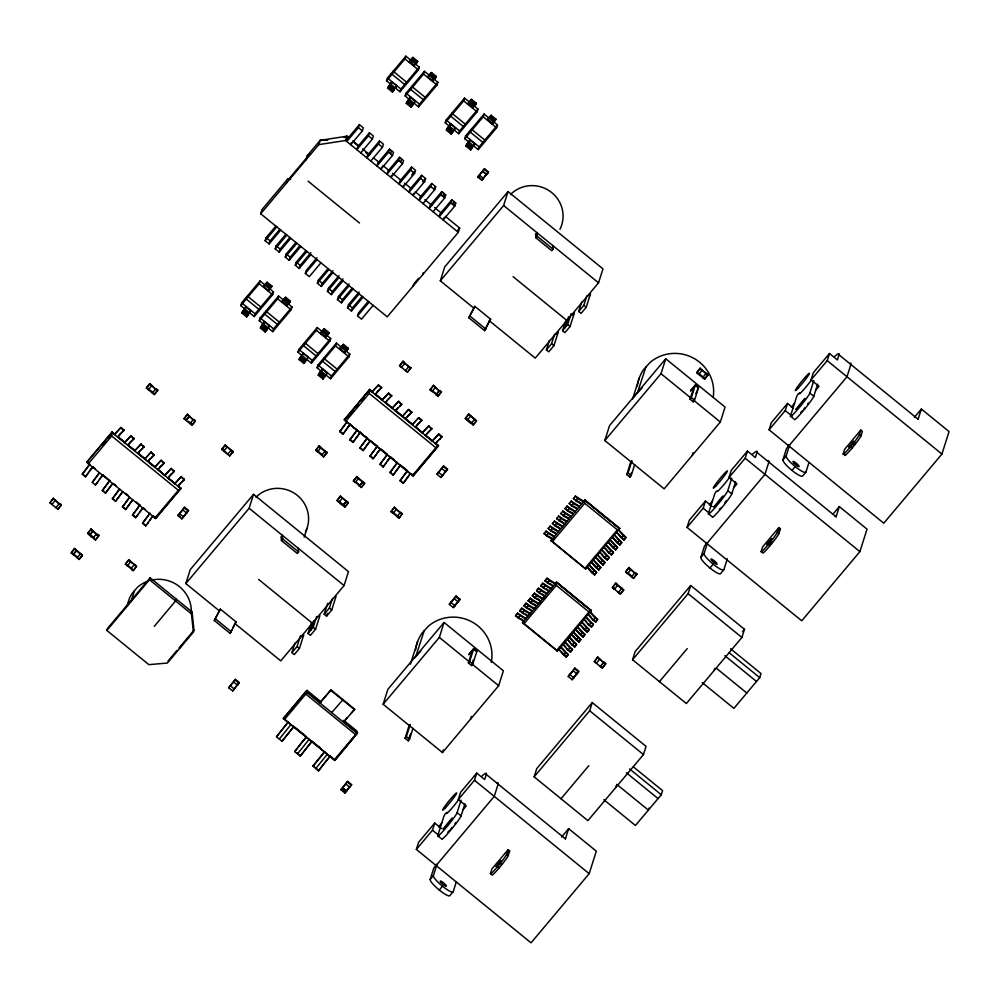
<?xml version="1.0" encoding="UTF-8"?>
<svg xmlns="http://www.w3.org/2000/svg" width="999" height="999" viewBox="0 0 999 999"><rect width="100%" height="100%" fill="white"/><g stroke="black" fill="none" stroke-linecap="round" stroke-linejoin="round"><path stroke-width="1.5" d="M570.554 635.189L557.33 651.111L556.805 650.224L588.973 611.962L591.246 610.776L556.431 582.429L522.527 622.764L524.15 623.626L556.306 585.364L556.53 582.117L591.333 610.464L557.33 651.111L522.527 622.764L524.238 620.541M553.246 539.26L550.911 540.646L552.534 541.508L584.69 503.246L584.914 499.999L619.73 528.346L617.357 529.845L585.202 568.106L585.714 568.993L619.73 528.346L618.069 527.597M155.919 516.495L155.682 518.531L154.982 518.044L178.334 490.272L180.869 488.561L178.147 486.338M413.449 473.926L413.199 475.961L344.305 419.842L369.655 389.373L372.065 391.97L378.521 384.927L381.68 387.5L375.224 394.555L376.973 392.157M320.479 702.821L306.131 691.133L283.366 718.543L284.615 719.33L305.831 694.08L307.005 690.396L321.203 701.972M112.687 432.717L112.138 431.943L86.938 461.9L88.337 463.773L111.688 436.001L112.138 431.943L114.548 434.54L121.004 427.497L124.163 430.07L117.707 437.125L119.206 435.015M345.866 421.203L369.218 393.431L369.655 389.373L372.59 392.095M49.95 502.822L53.409 498.276L59.428 504.208L59.74 503.421L61.314 504.707L61.089 505.432L57.855 509.265L49.95 502.822L53.409 498.276M51.948 504.395L55.17 500.549L53.184 498.988M55.882 507.654L59.128 503.771L61.089 505.432M56.506 507.267L56.381 507.829M59.428 504.208L54.87 499.737M57.855 509.265L61.314 504.707M92.67 467.22L85.402 476.823L82.243 474.238L84.003 471.828M85.402 476.823L88.087 473.189M99.413 479.295L102.885 474.887L95.454 485.002L92.283 482.417L98.589 473.651M73.189 554.57L76.424 550.724L73.177 554.62L71.191 553.009L74.65 548.451L76.236 549.737L75.936 550.511L76.124 549.912L80.869 553.783M71.191 553.009L74.65 548.451M95.454 485.002L98.127 481.381M80.357 553.995L77.135 557.842L79.108 559.452L82.343 555.606L80.981 553.608L80.769 554.27M79.108 559.452L82.567 554.895M91.059 528.933L92.807 531.256L89.585 535.102L87.6 533.491L91.059 528.933L97.09 534.865L97.39 534.09L98.976 535.377L95.517 539.935C90.684 539.123 97.028 531.468 98.739 536.088M112.762 483.578L105.494 493.181L102.335 490.609L104.221 488.036M89.585 535.102L92.832 531.206M105.494 493.181L111.801 484.415M131.044 435.676L124.588 442.719L131.044 435.676L134.053 438.761L127.747 445.304L130.182 442.145M97.09 534.865L92.532 530.394M95.517 539.935L98.976 535.377M146.391 388.112L149.838 383.554L155.856 389.485L156.169 388.698L157.755 389.985L157.53 390.709L154.296 394.543L146.391 388.112L149.838 383.554M122.815 491.758L115.547 501.361L112.375 498.788L118.681 490.01M148.264 388.636L148.077 389.235M148.376 389.672L151.611 385.826L149.613 384.265M115.547 501.361L117.308 498.951M152.323 392.944L155.569 389.048L157.53 390.709M155.856 389.485L151.311 385.015M154.296 394.543L157.755 389.985M140.934 444.368L144.093 446.953L140.934 444.368L134.64 450.911L141.096 443.856M132.855 499.937L125.587 509.54L122.427 506.968L124.188 504.557M125.587 509.54L128.209 506.006M148.002 461.151L154.146 455.132L151.136 452.035L144.68 459.09L151.136 452.035M142.907 508.116L135.639 517.719L132.467 515.147L139.91 505.032L136.301 502.097M135.639 517.719L138.312 514.098M128.796 559.665L130.544 561.987L127.31 565.821L125.337 564.223L128.796 559.665L130.382 560.951L130.07 561.725L136.701 566.096L133.242 570.654C128.409 569.855 134.765 562.187 136.476 566.82M106.843 630.444L107.467 628.483L150.1 577.772L192.108 611.975L193.981 630.194L193.356 632.155L167.382 663.049L148.851 664.647L106.843 630.444L149.475 579.732L150.1 577.772M158.054 469.33L164.186 463.311L161.189 460.227L154.733 467.27L161.189 460.227M148.077 523.026L145.679 525.899L142.52 523.326L144.405 520.754M131.893 568.656L131.681 569.318L126.935 565.459L127.223 564.747L130.782 567.644M145.679 525.899L144.268 524.1M133.242 570.654L135.901 567.057M164.935 475.574L157.904 469.205M184.041 418.768L187.5 414.21L193.519 420.142L193.831 419.368L195.404 420.654L195.18 421.366L191.945 425.212L184.041 418.768L187.5 414.21M185.914 419.305L185.727 419.905M168.094 478.159L174.975 483.753M171.229 468.406L164.773 475.449L171.229 468.406L174.238 471.491L167.944 478.022L170.155 475.112M189.248 416.533L186.039 420.329L189.248 416.533L187.275 414.922M131.031 601.56L134.465 590.771M189.985 423.551L193.219 419.705L195.18 421.366M190.659 423.164L190.472 423.763M193.519 420.142L188.961 415.684M191.945 425.212L195.404 420.654M445.279 216.296L459.665 228.022L458.304 232.317L387.262 316.833L260.689 213.774L262.05 209.478L287.887 178.734L290.647 179.445M181.281 476.585L174.825 483.628L181.281 476.585L184.278 479.67L177.984 486.201L180.419 483.054M269.156 288.374L273.501 291.92L272.627 294.68L254.221 316.583L240.771 305.632L241.646 302.872L260.052 280.969L264.41 284.515L263.524 287.275M241.895 313.012L243.893 309.865L248.639 313.736L248.252 314.96L246.641 316.883L241.895 313.012L244.955 308.354M179.533 513.661L183.491 516.883L181.855 518.856L177.897 515.634L183.391 508.941M280.744 230.095L269.118 243.931L265.16 240.709L266.134 237.637L275.824 226.111M245.117 309.166L245.991 306.406M246.641 316.883L247.028 315.647L242.282 311.788L246.328 306.718L245.642 307.53M182.742 509.877L186.701 513.099L188.549 510.464L184.59 507.242L183.204 509.54M286.526 183.029L287.887 178.734M177.897 515.634L184.59 507.242M181.855 518.856L188.549 510.464M269.118 243.931L270.092 240.859L279.782 229.333M249.862 313.037L250.737 310.277M240.771 305.632L259.178 283.728L260.052 280.969M187.25 512L183.167 517.27M249.7 312.212L247.028 315.647L251.074 310.589L250.387 311.401M290.784 238.274L279.158 252.11L275.212 248.888L276.174 245.816L285.864 234.29M264.048 285.639L267.145 282.205L271.89 286.064L268.119 290.559L263.511 286.276M254.221 316.583L255.095 313.823L273.501 291.92M265.147 285.352L265.534 284.128L270.279 287.987L269.892 289.211L265.147 285.352L267.145 282.205L263.374 286.688M305.906 159.977L307.267 155.682L320.179 140.322L346.94 136.214L349.338 138.174M279.158 252.11L280.132 249.038L289.822 237.512M268.281 291.134L271.89 286.064L269.892 289.211M286.788 306.206L287.662 303.446L292.008 306.993L291.134 309.752L272.727 331.656L259.278 320.704L260.152 317.944L278.559 296.041L282.917 299.588L282.043 302.347M231.256 450.874L231.556 450.087L233.142 451.386L229.683 455.944L221.778 449.5L225.225 444.942L231.343 450.761M260.402 328.084L262.4 324.937L267.158 328.808L266.758 330.032L265.147 331.955L260.402 328.084L262.088 325.062M260.689 213.774L318.818 144.618L320.179 140.322L327.822 140.01M176.199 599.025L175.574 600.986L154.271 626.348M223.651 450.025L223.464 450.624M221.778 449.5L225.225 444.942M263.636 324.25L264.51 321.478M223.764 451.061L226.998 447.215L225 445.654M300.836 246.453L289.211 260.289L285.252 257.068L286.226 254.008L295.916 242.482M265.147 331.955L268.207 327.297M219.043 610.626L185.826 583.566L190.247 569.63L253.546 494.33L348.476 571.628L344.056 585.564L280.756 660.876L234.865 623.513L236.164 621.977L220.342 609.09L214.31 620.504L230.12 633.391L236.164 621.977M289.211 260.289L290.185 257.218L299.875 245.692M227.722 454.283L230.956 450.437L232.917 452.097M268.381 328.109L269.255 325.349M259.278 320.704L277.685 298.801L278.559 296.041M269.455 326.074L264.835 321.79L260.789 326.86L265.534 330.719L269.58 325.662L268.893 326.473M229.683 455.944L233.142 451.386M284.428 298.476L285.664 297.277L290.409 301.136L286.638 305.632L282.018 301.361M272.727 331.656L273.601 328.896L292.008 306.993M283.654 300.424L284.041 299.2L288.786 303.059L288.399 304.283L283.654 300.424L285.664 297.277L281.88 301.76M310.876 254.645L299.25 268.469L295.304 265.247L296.266 262.188L305.956 250.662M286.638 305.632L284.39 303.284M299.25 268.469L300.224 265.409L310.889 252.722M180.369 647.602L180.994 645.641M288.399 304.283L290.409 301.136L287.3 304.57M193.356 632.155L191.483 613.935L192.108 611.975M318.818 144.618L345.579 140.509L346.94 136.214L349.275 138.249M320.929 262.824L309.303 276.648L305.344 273.426L306.318 270.367L316.97 257.692M351.386 142.67L350.736 144.718L362.362 130.881L363.336 127.822L359.39 124.6L347.752 138.424L346.79 141.496L358.416 127.66L359.39 124.6M332.954 272.615L321.328 286.438L317.37 283.229L318.344 280.157L328.034 268.631M325.474 337.712L326.348 334.952L330.694 338.499L329.82 341.258L311.413 363.149L297.964 352.197L298.838 349.438L317.245 327.547L321.603 331.081L320.716 333.841M185.826 583.566L249.126 508.266L253.546 494.33M369.43 132.78L357.804 146.616L356.83 149.675L368.456 135.852L369.43 132.78L373.389 136.001L372.415 139.073L360.789 152.897M321.328 286.438L322.302 283.379L332.954 270.704M409.84 60.839L412.949 57.405L417.694 61.264L415.684 64.411L416.071 63.187L411.326 59.316L410.939 60.552L419.293 67.12L418.419 69.88L400.012 91.771L386.563 80.819L387.437 78.059L405.844 56.169L410.202 59.703L409.328 62.475M299.088 359.59L301.086 356.443L305.831 360.302L305.444 361.526L303.833 363.449L299.088 359.59L302.148 354.932M302.31 355.744L303.184 352.984M303.833 363.449L304.22 362.225L299.475 358.354L303.521 353.296L302.834 354.108M387.687 88.212L389.685 85.065L394.443 88.923L394.043 90.16L392.432 92.07L387.687 88.212L390.746 83.554M390.921 84.366L391.795 81.606M392.432 92.07L392.819 90.847L388.074 86.988L392.12 81.918L391.433 82.73M342.994 280.794L331.368 294.63L327.41 291.408L328.384 288.336L339.048 275.662M307.055 359.615L307.942 356.855M297.964 352.197L316.371 330.307L317.245 327.547M395.666 88.237L396.541 85.477M386.563 80.819L404.97 58.929L405.844 56.169M379.483 140.959L367.857 154.795L366.883 157.854L378.509 144.031L379.483 140.959L383.429 144.181L382.455 147.253L370.829 161.076M331.368 294.63L332.342 291.558L343.007 278.883M311.413 363.149L312.287 360.389L330.694 338.499M322.34 331.93L322.727 330.694L327.472 334.565L327.085 335.789L322.34 331.93L324.338 328.771L329.083 332.642L327.085 335.789M416.471 62.462L417.694 61.264L413.923 65.747L409.303 61.476L411.675 63.412M400.012 91.771L400.886 89.011L419.293 67.12M410.939 60.552L412.949 57.405L409.178 61.888M353.047 288.973L341.421 302.809L337.462 299.588L338.436 296.516L349.088 283.841M346.578 351.423L349.837 354.083L348.963 356.843L330.557 378.746L317.108 367.794L317.982 365.035L336.388 343.132L340.746 346.678L339.872 349.438M381.531 167.22L380.881 169.256L392.507 155.432L393.481 152.36L389.523 149.138L377.897 162.974L376.923 166.034L388.549 152.21L389.523 149.138M414.073 66.334L414.947 63.574M433.179 79.833L436.276 76.399L432.505 80.894L427.759 77.023L431.531 72.54L436.276 76.399L435.889 77.635L434.278 79.545L434.665 78.322L429.92 74.463L429.533 75.687L437.887 82.255L437.013 85.015L418.606 106.918L405.157 95.966L406.031 93.207L424.438 71.304L428.796 74.85L427.909 77.61M318.231 375.174L320.229 372.028L324.975 375.899L324.588 377.123L322.977 379.046L318.231 375.174L321.291 370.517M341.421 302.809L342.395 299.737L352.085 288.212M406.281 103.347L408.279 100.2L413.024 104.071L412.637 105.295L411.026 107.218L406.281 103.347L409.34 98.689M321.453 371.328L322.327 368.569M390.534 153.821L391.496 150.749M322.977 379.046L323.364 377.809L318.619 373.951L322.665 368.881L321.978 369.692M409.503 99.5L410.377 96.741M411.026 107.218L411.413 105.981L406.668 102.123L410.714 97.053L410.027 97.865M363.087 297.153L351.461 310.989L347.515 307.767L348.476 304.695L359.141 292.02M326.198 375.199L327.085 372.44M317.108 367.794L335.514 345.891L336.388 343.132M326.598 373.976L327.41 372.752L326.723 373.564M230.132 686.251L230.319 685.651L234.278 689.048L232.667 690.971L228.709 687.749L234.191 681.043M414.248 103.372L415.134 100.612M405.157 95.966L423.564 74.063L424.438 71.304M391.571 175.399L390.921 177.447L402.547 163.611L403.521 160.539L399.575 157.318L387.949 171.154L386.975 174.226L398.601 160.389L399.575 157.318M414.086 102.56L411.413 105.981L415.459 100.924L414.772 101.736M233.554 681.98L237.512 685.202L239.348 682.567L235.402 679.345L234.003 681.643M351.461 310.989L352.435 307.917L362.125 296.391M340.384 347.802L343.481 344.368L348.226 348.226L344.455 352.722L339.847 348.439M330.557 378.746L331.431 375.986L349.837 354.083M228.709 687.749L235.402 679.345M232.667 690.971L239.348 682.567M341.483 347.515L341.87 346.291L346.616 350.149L346.228 351.373L341.483 347.515L343.481 344.368L339.71 348.851M400.574 162L401.548 158.928M234.191 688.711L233.978 689.385L234.041 688.686M418.606 106.918L419.48 104.158L437.887 82.255M429.533 75.687L431.531 72.54L427.759 77.023M233.853 689.285L237.924 684.078M238.062 684.103L237.725 684.677M344.618 353.296L345.13 351.66M373.139 305.332L361.513 319.168L357.555 315.946L358.529 312.874L368.219 301.348M432.505 80.894L430.269 78.546M320.567 447.814L317.719 452.035L315.734 450.424L319.193 445.866L320.779 447.152L320.467 447.939L320.654 447.34L325.412 451.198M432.667 81.468L433.541 78.709M346.228 351.373L348.226 348.226L347.003 349.438M315.734 450.424L319.193 445.866M315.971 449.712L317.332 451.66L317.62 450.961M403.596 185.19L402.947 187.238L414.573 173.401L415.547 170.33L411.6 167.108L399.962 180.944L399.001 184.016L410.626 170.18L411.6 167.108M324.9 451.411L327.11 452.31L323.651 456.868L321.678 455.257L324.912 451.361M323.651 456.868L327.11 452.31M304.171 537.262L306.968 528.446M413.648 193.369L412.999 195.417L424.625 181.581L425.599 178.521L421.64 175.3L410.015 189.123L409.041 192.195L420.666 178.359L421.64 175.3M339.76 431.668L347.19 421.566L339.76 431.668L342.932 434.253L350.362 424.138L348.264 426.673M342.932 434.253L348.027 426.973M346.878 421.94L344.468 419.343L348.639 415.809M472.752 108.292L473.626 105.532L477.972 109.078L477.097 111.838L458.691 133.729L445.242 122.777L446.116 120.017L464.523 98.127L468.881 101.661L468.007 104.42M350.037 424.513L356.918 430.119M446.366 130.17L448.364 127.023L453.109 130.881L452.722 132.105L451.111 134.028L446.366 130.17L448.052 127.148M358.978 434.34L352.972 442.432L349.812 439.847L357.242 429.745M449.587 126.324L450.474 123.564M431.693 183.479L420.055 197.303L419.093 200.374L430.719 186.538L431.693 183.479L435.639 186.701L434.665 189.76L423.039 203.596M352.972 442.432L356.83 436.888M451.111 134.028L454.17 129.37M340.447 496.041L342.195 498.376L338.961 502.21L336.988 500.599L340.447 496.041L346.566 501.86M454.345 130.195L455.544 127.735L451.498 132.805L446.753 128.946L450.799 123.876L455.419 128.147M445.242 122.777L463.648 100.887L464.523 98.127M338.873 501.123C337.699 502.135 343.718 507.042 343.619 504.994M302.023 636.912L303.746 634.865L299.45 648.426L294.28 654.57L291.908 652.634L294.917 643.144M470.392 100.562L471.615 99.351L476.361 103.222L472.589 107.705L467.982 103.434M458.691 133.729L459.565 130.969L477.972 109.078M370.292 441.009L363.024 450.611L359.852 448.039L367.282 437.924M291.908 652.634L297.078 646.49L300.512 635.639M469.617 102.51L470.005 101.274L474.75 105.145L474.363 106.369L469.617 102.51L471.615 99.351L467.844 103.846M441.733 191.658L430.107 205.482L429.133 208.554L440.759 194.73L441.733 191.658L445.691 194.88L444.717 197.939L433.091 211.776M342.919 505.432L346.166 501.548L348.127 503.196L344.892 507.042L342.932 505.382L346.154 501.585M413.099 286.101L413.748 284.053L418.593 278.296M442.744 196.328L443.706 193.269M344.892 507.042L348.351 502.485L346.778 501.198L346.466 501.973M358.216 478.484L355.369 482.692L353.396 481.081L356.855 476.523L358.429 477.822L358.129 478.596L358.316 477.997L363.062 481.855M363.024 450.611L364.91 448.039M348.127 503.196L348.351 502.485M355.207 481.655L359.74 486.188L360.027 485.477M353.396 481.081L356.855 476.523M493.169 121.441L497.514 124.987L496.64 127.747L478.234 149.638L464.785 138.699L465.659 135.926L484.065 114.036L488.411 117.582L487.537 120.342M319.892 615.659L315.597 629.208L310.427 635.364L308.054 633.428L311.488 622.577M388.574 393.107L382.105 400.149L388.574 393.107L391.733 395.691L385.277 402.734L387.262 400.075M474.363 106.369L476.361 103.222L473.264 106.656M422.777 274.575L423.426 272.527M276.511 736.775L288.274 721.89L276.511 736.775L282.055 741.283L293.644 726.91M310.639 630.357L313.649 620.841M308.054 633.428L313.224 627.272L316.658 616.433M465.909 146.079L470.342 139.785L466.296 144.855L471.041 148.714L470.654 149.937L465.909 146.079L467.907 142.932L472.652 146.791L470.654 149.937M443.781 217.907L443.131 219.955L454.757 206.131L455.731 203.059L451.785 199.837L440.159 213.674L439.185 216.733L450.811 202.909L451.785 199.837M359.328 485.914L363.174 481.68L364.535 483.691L361.301 487.524L359.34 485.864L362.575 482.03M469.13 142.233L470.005 139.473M380.332 449.188L373.064 458.791L369.905 456.218L377.335 446.103M402.997 361.238L404.745 363.561L401.511 367.407L399.538 365.796L402.997 361.238L404.57 362.525L404.27 363.311L410.901 367.682L407.442 372.24L405.482 370.579L408.716 366.733L410.676 368.394M361.301 487.524L364.76 482.967M282.055 741.283L293.806 726.398M401.411 366.333L401.136 367.033L405.881 370.904L406.156 370.192M452.784 204.52L453.758 201.448M373.064 458.791L375.749 455.169M336.039 596.44L331.743 610.002L326.573 616.146L324.2 614.21L327.635 603.371M473.876 146.104L474.75 143.344M464.785 138.699L483.191 116.796L484.065 114.036M473.713 145.28L471.041 148.714L475.087 143.656L474.4 144.468M326.573 616.146L327.435 613.436M324.2 614.21L329.37 608.066L332.38 598.576M409.016 367.17L404.458 362.712M488.061 118.706L491.158 115.272L495.904 119.131L492.132 123.626L487.512 119.343M407.442 372.24L407.679 371.516M478.234 149.638L479.108 146.878L497.514 124.987M398.613 401.286L392.157 408.341L398.613 401.286L401.623 404.383L395.317 410.914L397.54 407.992M489.16 118.419L489.547 117.183L494.293 121.054L493.906 122.278L489.16 118.419L491.158 115.272L487.387 119.755M388.211 459.702L390.547 456.855L383.117 466.97L379.945 464.398L387.375 454.283M473.538 307.879L440.309 280.819L444.742 266.883L508.041 191.583L602.971 268.881L598.538 282.829L535.239 358.129L489.36 320.766L490.646 319.23L474.837 306.343L468.793 317.757L484.615 330.644L490.646 319.23M383.117 466.97L385.789 463.349M492.132 123.626L489.885 121.279M492.282 124.201L495.904 119.131L493.906 122.278M311.838 741.733L300.249 756.093L294.705 751.585L302.884 740.983M479.42 175.15L483.366 178.409L481.743 180.332L477.784 177.11L479.408 175.025M477.784 177.11L484.478 168.719L488.436 171.94L488.199 172.652L486.588 174.575L482.629 171.353L486.6 174.525M408.666 409.478L402.197 416.521L408.666 409.478L411.825 412.05L405.369 419.093L406.868 416.995M481.743 180.332L487.012 173.451L483.054 178.746L483.266 178.084M300.249 756.093L308.966 744.829M389.997 472.577L397.427 462.462L389.997 472.577L393.156 475.149L399.163 467.057M393.156 475.149L397.015 469.605M331.006 689.897L319.83 702.934L331.006 689.897L354.707 709.19L343.531 722.227L346.99 717.794M418.706 417.657L412.25 424.7L418.706 417.657L421.878 420.229L415.409 427.272L416.92 425.174M410.477 473.738L403.209 483.329L400.037 480.756L406.343 471.99M391.046 511.75L394.505 507.192L396.266 509.465L393.019 513.361L391.046 511.75L394.505 507.192M433.516 385.314L435.277 387.649L432.043 391.483L430.07 389.872L433.516 385.314L439.535 391.258L439.847 390.472L441.433 391.758L437.974 396.316L436.014 394.655L439.248 390.821L441.208 392.482M392.857 512.325L392.644 512.986L392.932 512.275L391.271 511.026M333.753 758.928L330.157 755.993L318.444 770.916L313.062 765.896L324.663 751.523M403.209 483.329L404.97 480.919M395.879 509.14L400.724 512.524M422.452 433.004L415.422 426.635M436.014 394.655L439.223 390.871M397.677 516.133L397.39 516.858L392.744 512.874M430.294 389.16L431.668 391.121L438.199 395.604L437.974 396.316M436.501 394.88L436.688 394.28M318.444 770.916L323.651 764.135M400.212 512.737L402.41 513.636L398.963 518.194L396.99 516.533L400.224 512.687M398.963 518.194L402.41 513.636M439.535 391.258L434.99 386.788M425.624 435.589L432.505 441.183M428.758 425.836L422.302 432.879L428.758 425.836L431.755 428.921L425.462 435.452L428.096 432.092M440.309 280.819L503.621 205.519L508.041 191.583M435.664 443.768L438.399 445.991L413.199 475.961L344.305 419.842L369.493 389.885L438.399 445.991L435.864 447.702L412.512 475.474M438.798 434.016L432.342 441.058L438.798 434.016L441.97 436.588L435.502 443.631L437.5 440.971M438.536 472.365L442.495 475.586L440.884 477.51L436.925 474.288L438.449 472.04L438.236 472.702M343.706 720.279L356.73 730.893L357.555 733.004L334.79 760.414L283.366 718.543L307.005 690.396M441.77 468.531L445.729 471.753L447.564 469.118L443.606 465.896L438.349 472.802M436.925 474.288L443.606 465.896M346.541 791.071L342.582 787.849L346.541 791.071L344.917 792.994L340.971 789.772L347.652 781.368L351.611 784.59L349.762 787.224L345.816 784.003M440.884 477.51L447.564 469.118M442.395 475.262L442.182 475.924L446.278 470.654M340.971 789.772L347.652 781.368M344.917 792.994L351.611 784.59M468.718 413.986L470.479 416.308L467.245 420.154L465.272 418.544L468.718 413.986L474.837 419.805M471.89 422.939C471.978 424.975 465.984 420.092 467.145 419.081L473.401 424.275L473.176 424.987L471.216 423.326L474.45 419.48L476.411 421.141L473.176 424.987M383.141 704.258L387.874 689.322L444.068 622.477L503.396 670.791L498.663 685.714L442.47 752.559L383.141 704.258L439.335 637.399L444.068 622.477M474.737 419.917L475.049 419.143L476.411 421.141M410.439 664.185L417.594 641.645M424.225 630.719L415.971 655.906M412.987 728.383L409.528 739.285L408.241 740.821L405.082 738.249L409.165 725.361M405.082 738.249L406.368 736.713L410.264 724.45L408.966 725.986M454.932 605.644L453.309 607.617L449.35 604.395L450.874 602.147L450.661 602.809M408.241 740.821L410.402 734.015M454.195 598.638L458.154 601.86L459.99 599.225L456.043 596.003L450.774 602.909M449.35 604.395L456.043 596.003M453.309 607.617L459.99 599.225M454.832 605.369L454.62 606.031L458.703 600.761M556.518 334.166L558.241 332.118L553.933 345.679L548.763 351.823L546.391 349.887L549.4 340.397M546.391 349.887L551.56 343.743L554.57 334.253M572.664 314.96L574.388 312.912L570.079 326.461L564.922 332.617L562.549 330.681L565.559 321.191M565.122 327.61L568.568 316.745M562.549 330.681L567.707 324.538L571.153 313.686M588.811 295.741L590.534 293.694L586.238 307.255L581.068 313.399L578.696 311.463L581.705 301.985M468.993 654.195L473.751 648.526L476.923 651.111L472.827 663.985L471.54 665.521L468.381 662.949L472.265 650.674M468.381 662.949L469.667 661.413L473.751 648.526M578.696 311.463L583.853 305.319L586.875 295.829M442.47 752.559L443.331 749.849M471.54 665.521L473.264 660.064M561.613 836.987L568.631 828.646L596.316 851.185L589.185 873.675L531.043 942.831L416.346 849.425L418.618 842.269L434.765 823.064L441.546 828.583M416.346 849.425L432.492 830.219L434.765 823.064M470.566 719.143L471.428 716.42M440.696 838.149L437.724 835.738L443.893 816.308A15.347 1.211 -50.8 0 1 445.679 813.236M456.206 882.154L453.184 891.695L449.95 895.529A12.787 2.485 40.1 0 1 439.26 890.034A12.787 2.485 40.1 0 1 430.182 879.432L433.653 868.493L436.476 864.322M521.103 618.918A3.447 0.674 40.1 0 1 522.902 620.104L523.813 621.228L520.392 619.243A4.433 0.862 40.1 0 1 517.957 617.744L515.584 615.809L517.619 613.199L522.889 616.533A3.447 0.674 40.1 0 1 524.837 617.794L525.749 618.93L522.327 616.932A4.433 0.862 40.1 0 1 519.892 615.434L517.619 613.199M430.182 879.432L433.404 875.586L436.9 864.597M463.012 809.764L466.233 805.931L458.329 799.487L460.601 792.332L476.748 773.114L484.652 779.557L486.276 774.45L565.384 838.86L568.631 828.646M551.286 537.986L552.197 539.11L548.776 537.125A4.433 0.862 40.1 0 1 546.341 535.626L544.068 533.391L546.99 535.701M525.299 613.923A3.447 0.674 40.1 0 1 527.097 615.109L528.009 616.233L524.587 614.248A4.433 0.862 40.1 0 1 522.152 612.749L519.78 610.814L521.815 608.204L527.085 611.538A3.447 0.674 40.1 0 1 529.045 612.799L529.957 613.935L526.523 611.937A4.433 0.862 40.1 0 1 524.088 610.439L521.815 608.204M546.003 531.081L548.276 533.316A4.433 0.862 40.1 0 0 550.711 534.815L554.145 536.813L553.221 535.676A3.447 0.674 40.1 0 0 551.273 534.415L546.003 531.081L543.968 533.691M437.724 835.738A15.347 1.211 -50.8 0 0 446.441 827.272A15.347 1.211 -50.8 0 0 457.105 812.686L461.063 800.199M555.494 532.991L556.406 534.115L552.971 532.13A4.433 0.862 40.1 0 1 550.536 530.631L548.264 528.396M529.507 608.928A3.447 0.674 40.1 0 1 531.306 610.114L532.217 611.238L528.783 609.253A4.433 0.862 40.1 0 1 526.348 607.754L523.976 605.819L526.011 603.209L531.281 606.543A3.447 0.674 40.1 0 1 533.241 607.804L534.153 608.94L530.719 606.942A4.433 0.862 40.1 0 1 528.284 605.444L526.011 603.209M550.199 526.086L552.472 528.321A4.433 0.862 40.1 0 0 554.907 529.82L558.341 531.818L557.43 530.681A3.447 0.674 40.1 0 0 555.469 529.42L550.199 526.086L548.164 528.696M558.241 526.997A3.447 0.674 40.1 0 1 559.69 527.996L560.601 529.12L557.167 527.135A4.433 0.862 40.1 0 1 554.732 525.636L552.459 523.401M533.703 603.933A3.447 0.674 40.1 0 1 535.501 605.119L536.413 606.243L532.979 604.258A4.433 0.862 40.1 0 1 530.544 602.759L528.171 600.824L530.207 598.214L535.489 601.548A3.447 0.674 40.1 0 1 537.437 602.809L538.349 603.945L534.927 601.947A4.433 0.862 40.1 0 1 532.492 600.449L530.207 598.214M554.395 521.091L556.68 523.326A4.433 0.862 40.1 0 0 559.103 524.825L562.537 526.823L561.625 525.686A3.447 0.674 40.1 0 0 559.665 524.425L554.395 521.091L552.36 523.701M441.683 838.948A15.347 1.211 -50.8 0 0 450.399 830.494A15.347 1.211 -50.8 0 0 461.063 815.896L464.885 803.858M562.437 522.002A3.447 0.674 40.1 0 1 563.886 523.001L564.797 524.125L561.363 522.14A4.433 0.862 40.1 0 1 558.941 520.641L556.655 518.406L561.925 521.74M539.697 600.124L540.609 601.248L537.187 599.263A4.433 0.862 40.1 0 1 534.752 597.764L532.38 595.829L534.415 593.219L539.685 596.553A3.447 0.674 40.1 0 1 541.633 597.827L542.544 598.95L539.123 596.952A4.433 0.862 40.1 0 1 536.688 595.466L534.415 593.219M458.329 799.487L474.475 780.269L476.748 773.114M558.603 516.096L560.876 518.331A4.433 0.862 40.1 0 0 563.311 519.83L566.733 521.828L565.821 520.704A3.447 0.674 40.1 0 0 563.873 519.43L558.603 516.096L556.568 518.706M568.081 518.006L568.993 519.13L565.571 517.145A4.433 0.862 40.1 0 1 563.136 515.646L560.864 513.411L563.923 515.809M542.095 593.943A3.447 0.674 40.1 0 1 543.893 595.129L544.805 596.253L541.383 594.268A4.433 0.862 40.1 0 1 538.948 592.769L536.575 590.834L538.611 588.224L543.881 591.558A3.447 0.674 40.1 0 1 545.829 592.832L546.74 593.955L543.319 591.97A4.433 0.862 40.1 0 1 540.884 590.471L538.611 588.224M562.799 511.101L565.072 513.349A4.433 0.862 40.1 0 0 567.507 514.835L570.928 516.833L570.017 515.709A3.447 0.674 40.1 0 0 568.069 514.435L562.799 511.101L560.764 513.711M572.277 513.011L573.189 514.135L569.767 512.15A4.433 0.862 40.1 0 1 567.332 510.651L565.059 508.416L567.981 510.726M546.291 588.948A3.447 0.674 40.1 0 1 548.089 590.134L549.013 591.258L545.579 589.273A4.433 0.862 40.1 0 1 543.144 587.774L540.771 585.839L542.807 583.229L548.076 586.563A3.447 0.674 40.1 0 1 550.037 587.837L550.948 588.96L547.514 586.975A4.433 0.862 40.1 0 1 545.079 585.476L542.807 583.229M566.995 506.106L569.268 508.354A4.433 0.862 40.1 0 0 571.703 509.852L575.137 511.838L574.225 510.714A3.447 0.674 40.1 0 0 572.265 509.44L566.995 506.106L564.959 508.716M576.485 508.016L577.397 509.14L573.963 507.155A4.433 0.862 40.1 0 1 571.528 505.656L569.255 503.421M550.499 583.953A3.447 0.674 40.1 0 1 552.297 585.139L553.209 586.263L549.775 584.278A4.433 0.862 40.1 0 1 547.34 582.779L544.967 580.844L547.002 578.234L552.272 581.568A3.447 0.674 40.1 0 1 554.233 582.842L555.144 583.965L551.71 581.98A4.433 0.862 40.1 0 1 549.288 580.481L547.002 578.234M571.191 501.111L573.463 503.359A4.433 0.862 40.1 0 0 575.899 504.857L579.333 506.843L578.421 505.719A3.447 0.674 40.1 0 0 576.46 504.445L571.191 501.111L569.155 503.721M579.233 502.022A3.447 0.674 40.1 0 1 580.681 503.021L581.593 504.145L578.159 502.16A4.433 0.862 40.1 0 1 575.724 500.661L573.451 498.426M575.387 496.116L577.672 498.364A4.433 0.862 40.1 0 0 580.094 499.862L583.528 501.848L582.617 500.724A3.447 0.674 40.1 0 0 580.669 499.45L575.387 496.116L573.351 498.726M604.82 440.534L609.552 425.611L665.746 358.766L725.074 407.08L720.341 422.003L664.148 488.848L604.82 440.534L661.013 373.688L665.746 358.766M632.567 399.063L639.273 377.934M645.903 367.008L637.649 392.182M490.459 873.501L491.92 868.905L508.066 849.699L509.652 850.986L508.191 855.581A12.787 0.999 -50.8 0 1 499.3 867.744A12.787 0.999 -50.8 0 1 492.045 874.799L490.459 873.501A12.787 0.999 -50.8 0 0 497.727 866.458A12.787 0.999 -50.8 0 0 506.605 854.295L508.066 849.699M566.208 657.042L568.244 654.432L563.461 649.575A3.447 0.674 40.1 0 0 561.663 647.789L560.664 646.965L563.586 650.536A4.433 0.862 40.1 0 0 565.771 652.797L568.144 654.732L566.208 657.042L563.836 655.107A4.433 0.862 40.1 0 1 561.65 652.834L558.716 649.263L559.727 650.087A3.447 0.674 40.1 0 1 560.926 651.198M594.592 574.924L596.628 572.315L591.845 567.457A3.447 0.674 40.1 0 0 590.047 565.671L589.048 564.847L591.97 568.419A4.433 0.862 40.1 0 0 594.155 570.679L596.528 572.614L594.592 574.924L592.22 572.989A4.433 0.862 40.1 0 1 590.034 570.716L587.112 567.145L587.924 567.819M565.821 647.015L565.721 646.877A3.447 0.674 40.1 0 0 563.923 645.092L562.924 644.268L565.846 647.839A4.433 0.862 40.1 0 0 568.031 650.112L570.404 652.047L572.439 649.437L567.657 644.58A3.447 0.674 40.1 0 0 565.871 642.794L564.86 641.97M634.665 464.672L631.206 475.574L629.919 477.11L626.76 474.537L630.844 461.65M626.76 474.537L628.046 473.002L631.942 460.726L630.644 462.262M570.404 652.047L572.439 649.437M598.788 569.929L600.824 567.32L596.041 562.462A3.447 0.674 40.1 0 0 594.255 560.676L593.244 559.852L596.166 563.424A4.433 0.862 40.1 0 0 598.364 565.684L600.736 567.619L598.788 569.929L596.415 567.994A4.433 0.862 40.1 0 1 594.23 565.721L591.308 562.15L592.12 562.824M574.612 647.052L576.635 644.442L571.853 639.585A3.447 0.674 40.1 0 0 570.067 637.799L569.055 636.975L571.977 640.546A4.433 0.862 40.1 0 0 574.175 642.807L576.548 644.742L574.612 647.052L572.227 645.117A4.433 0.862 40.1 0 1 570.042 642.856L567.12 639.273L568.131 640.097A3.447 0.674 40.1 0 1 569.917 641.882L571.078 643.468M534.128 776.847L536.713 768.668L592.27 702.584L646.053 746.39L643.468 754.57L587.912 820.654L534.128 776.847L589.672 710.764L592.27 702.584M629.919 477.11L631.218 473.026M602.996 564.934L605.032 562.325L600.237 557.467A3.447 0.674 40.1 0 0 598.451 555.681L597.439 554.857L600.362 558.429A4.433 0.862 40.1 0 0 602.559 560.689L604.932 562.624L602.996 564.934L600.624 562.999A4.433 0.862 40.1 0 1 598.426 560.739L595.504 557.155L596.515 557.979A3.447 0.674 40.1 0 1 597.877 559.265M578.808 642.057L580.844 639.447L576.048 634.59A3.447 0.674 40.1 0 0 574.263 632.804L573.251 631.98L576.186 635.551A4.433 0.862 40.1 0 0 578.371 637.812L580.744 639.747L578.808 642.057L576.435 640.122A4.433 0.862 40.1 0 1 574.238 637.861L571.216 634.59M569.855 674.575L573.813 677.797L572.202 679.72L568.244 676.498L569.767 674.238L569.555 674.912M607.192 559.939L609.228 557.33L604.432 552.472A3.447 0.674 40.1 0 0 602.647 550.686L601.635 549.862L604.57 553.434A4.433 0.862 40.1 0 0 606.755 555.694L609.128 557.629L607.192 559.939L604.82 558.004A4.433 0.862 40.1 0 1 602.622 555.744L599.7 552.172L600.711 552.984A3.447 0.674 40.1 0 1 602.497 554.77L603.933 556.705M583.004 637.062L585.039 634.452L580.244 629.595A3.447 0.674 40.1 0 0 578.458 627.809L577.447 626.985L580.382 630.556A4.433 0.862 40.1 0 0 582.567 632.817L584.939 634.752L583.004 637.062L580.631 635.127A4.433 0.862 40.1 0 1 578.446 632.866L575.412 629.595M573.089 670.729L577.047 673.95L578.883 671.316L574.937 668.094L569.667 674.999M568.244 676.498L574.937 668.094M607.854 551.361L606.693 549.775A3.447 0.674 40.1 0 0 604.907 548.001L603.896 547.177L606.83 550.749A4.433 0.862 40.1 0 0 609.015 553.009L611.388 554.944L613.423 552.335L608.641 547.477A3.447 0.674 40.1 0 0 606.843 545.691L605.844 544.867M587.2 632.067L589.235 629.457L584.452 624.6A3.447 0.674 40.1 0 0 582.654 622.814L581.655 621.99L584.577 625.561A4.433 0.862 40.1 0 0 586.763 627.822L589.135 629.757L587.2 632.067L584.827 630.132A4.433 0.862 40.1 0 1 582.642 627.872L579.707 624.3L580.719 625.124A3.447 0.674 40.1 0 1 581.918 626.223M572.202 679.72L572.427 678.995M573.401 678.034L577.459 672.827L573.513 678.134L573.713 677.459M611.388 554.944L613.423 552.335M615.584 549.949L617.619 547.34L612.837 542.482A3.447 0.674 40.1 0 0 611.051 540.696L610.039 539.872L612.961 543.444A4.433 0.862 40.1 0 0 615.147 545.716L617.519 547.639L615.584 549.949L613.211 548.014A4.433 0.862 40.1 0 1 611.026 545.754L608.104 542.182L608.915 542.844M586.813 622.04L586.713 621.902A3.447 0.674 40.1 0 0 584.914 620.129L583.916 619.305L586.838 622.877A4.433 0.862 40.1 0 0 589.023 625.137L591.396 627.072L593.431 624.462L588.648 619.605A3.447 0.674 40.1 0 0 586.863 617.819L585.851 616.995M577.597 672.851L577.272 673.426M591.396 627.072L593.431 624.462M619.792 544.954L621.815 542.345L617.032 537.487A3.447 0.674 40.1 0 0 615.247 535.701L614.235 534.877L617.157 538.449A4.433 0.862 40.1 0 0 619.355 540.721L621.728 542.644L619.792 544.954L617.407 543.019A4.433 0.862 40.1 0 1 615.222 540.759L612.3 537.187L613.111 537.849M595.604 622.077L597.639 619.467L592.844 614.61A3.447 0.674 40.1 0 0 591.058 612.824L590.047 612L592.969 615.571A4.433 0.862 40.1 0 0 595.167 617.844L597.539 619.767L595.604 622.077L593.231 620.142A4.433 0.862 40.1 0 1 591.033 617.882L588.111 614.31L589.123 615.134A3.447 0.674 40.1 0 1 590.909 616.907L592.07 618.493M623.988 539.959L626.023 537.35L621.228 532.492A3.447 0.674 40.1 0 0 619.442 530.706L618.431 529.882L621.366 533.454A4.433 0.862 40.1 0 0 623.551 535.726L625.923 537.649L623.988 539.959L621.615 538.024A4.433 0.862 40.1 0 1 619.417 535.764L616.495 532.192L617.507 533.016A3.447 0.674 40.1 0 1 618.868 534.303M617.607 585.439L614.373 589.273L612.399 587.674L615.846 583.116L617.432 584.403L617.132 585.177L617.32 584.577L622.065 588.436M614.21 588.236L613.998 588.911L614.285 588.199M612.399 587.674L615.846 583.116M594.33 661.625L597.789 657.067L603.808 662.999L604.12 662.225L605.706 663.511L605.469 664.223L602.247 668.069L594.33 661.625L597.789 657.067M596.316 663.236L599.562 659.34L597.564 657.779M618.955 592.107L618.743 592.769L614.085 588.798M625.574 571.99L629.033 567.432L630.794 569.717L627.547 573.601L625.574 571.99L629.033 567.432M621.553 588.661L618.331 592.494L620.304 594.105L623.538 590.272L622.177 588.261L621.965 588.935M620.304 594.105L623.763 589.547M600.287 666.408L603.508 662.562L605.469 664.223M603.808 662.999L599.25 658.541M602.247 668.069L605.706 663.511M706.206 374.113L706.505 373.339L708.091 374.625L704.632 379.183L696.728 372.739L700.174 368.181L706.293 374.001M634.74 572.989L630.494 568.906M690.671 390.484L695.429 384.815L698.601 387.387L694.517 400.274L693.219 401.81L690.059 399.238L693.943 386.963M634.752 572.939L631.505 576.823L633.478 578.433L636.937 573.876L635.364 572.589L635.152 573.251M698.538 373.314L698.326 373.976L698.601 373.276M696.728 372.739L700.174 368.181M690.059 399.238L691.345 397.702L695.429 384.815M698.701 374.35L701.947 370.454L699.949 368.893M701.448 370.254L701.648 369.655L706.393 373.514M633.478 578.433L636.937 573.876M693.219 401.81L694.08 399.088M695.816 393.631L698.401 388.012L695.242 385.427L690.471 391.096M702.659 377.572L705.906 373.676L707.866 375.337M703.346 377.135L703.159 377.734M704.632 379.183L708.091 374.625M692.245 455.432L693.106 452.709M632.554 659.752L635.152 651.573L690.709 585.489L744.492 629.295L741.895 637.474L686.35 703.546L632.554 659.752L688.111 593.668L690.709 585.489M833.316 513.761L839.335 506.605L867.02 529.158L859.889 551.648L801.747 620.804L687.05 527.397L689.322 520.242L705.469 501.036L712.25 506.555M687.05 527.397L703.196 508.191L705.469 501.036M615.684 787.612L616.383 785.426M735.589 481.83L731.768 493.868A15.347 1.211 -50.8 0 1 721.103 508.466A15.347 1.211 -50.8 0 1 712.387 516.92L708.428 513.698L714.597 494.28A15.347 1.211 -50.8 0 1 716.383 491.196M727.347 558.753L723.888 569.655L720.654 573.501A12.787 2.485 40.1 0 1 709.964 568.006A12.787 2.485 40.1 0 1 700.886 557.392L704.357 546.453L706.618 543.019M700.886 557.392L704.108 553.558L707.567 542.644M733.716 487.737L736.937 483.891L729.033 477.447L731.305 470.292L747.452 451.086L755.356 457.53L756.98 452.41L836.088 516.833L839.335 506.605M708.428 513.698A15.347 1.211 -50.8 0 0 717.145 505.244A15.347 1.211 -50.8 0 0 727.809 490.646L731.768 478.159M729.033 477.447L745.179 458.241L747.452 451.086M649.013 808.066L648.363 810.102L616.72 784.34M914.347 417.37L921.365 409.028L949.05 431.568L941.92 454.058L883.778 523.214L769.08 429.807L771.353 422.652L787.499 403.446L793.144 408.042M603.808 799.712L635.451 825.474L661.288 794.742L662.587 790.646L633.291 766.795M769.08 429.807L785.226 410.601L787.499 403.446M793.431 418.531L790.471 416.108L796.628 396.69A15.347 1.211 -50.8 0 1 798.413 393.606M714.123 670.504L714.822 668.331M808.953 462.525L805.918 472.077L802.697 475.911A12.787 2.485 40.1 0 1 791.995 470.417A12.787 2.485 40.1 0 1 782.916 459.815L786.388 448.876L789.21 444.692M782.916 459.815L786.138 455.969L789.597 445.067M815.746 390.147L818.98 386.301L811.063 379.87L813.336 372.714L829.482 353.496L837.387 359.94L839.01 354.832L918.118 419.243L921.365 409.028M790.471 416.108A15.347 1.211 -50.8 0 0 799.188 407.654A15.347 1.211 -50.8 0 0 809.839 393.057L813.81 380.569M761.163 551.473L762.624 546.865L778.77 527.659L780.356 528.946L778.895 533.553A12.787 0.999 -50.8 0 1 770.004 545.716A12.787 0.999 -50.8 0 1 762.749 552.759L761.163 551.473A12.787 0.999 -50.8 0 0 768.431 544.418A12.787 0.999 -50.8 0 0 777.309 532.267L778.77 527.659M794.417 419.33A15.347 1.211 -50.8 0 0 803.134 410.876A15.347 1.211 -50.8 0 0 813.798 396.278L817.619 384.24M811.063 379.87L827.209 360.651L829.482 353.496M702.247 682.604L733.89 708.378L759.727 677.634L761.026 673.551L730.556 648.738M843.193 453.883L844.654 449.288L860.801 430.07L862.387 431.368L860.926 435.964A12.787 0.999 -50.8 0 1 852.035 448.126A12.787 0.999 -50.8 0 1 844.779 455.169L843.193 453.883A12.787 0.999 -50.8 0 0 850.461 446.84A12.787 0.999 -50.8 0 0 859.34 434.677L860.801 430.07M214.31 620.504L220.342 609.09M230.12 633.391L231.905 629.682M233.092 627.222L234.865 623.513M468.793 317.757L474.837 306.343M484.615 330.644L489.36 320.766M128.272 505.919L130.045 503.134M366.883 445.067L365.172 447.727M89.261 471.266L90.06 470.129M139.498 512.175L141.945 508.953M149.55 520.354L151.985 517.132M386.975 461.426L387.974 460.002M455.007 823.538L455.569 822.676M726.273 500.636L724.912 502.647M807.741 403.921L808.303 403.047M855.181 442.932L853.87 444.78M148.364 522.277L147.44 523.488M397.115 469.443L400.587 465.047L399.338 466.845M357.08 436.513L360.402 432.317M367.12 444.692L369.318 441.845M377.172 452.872L377.722 452.11M394.118 89.048L392.819 90.847L396.865 85.789L391.995 82.33M324.663 376.011L323.364 377.809L324.975 375.899M324.35 763.199L330.194 756.031M501.136 864.397L501.685 863.66M771.84 542.357L772.389 541.633M130.457 502.572L131.893 500.774M138.299 507.267L132.467 515.147M90.497 469.542L92.832 466.708M378.159 451.523L379.37 450.025M147.752 523.126L153.109 515.796L155.844 518.019L181.031 488.049L179.458 487.087M104.308 487.924L109.765 480.494L102.335 490.609M138.049 507.255L139.91 505.032M144.493 520.654L149.95 513.211L142.52 523.326M84.141 471.99L89.51 464.635M117.432 498.788L121.853 492.594M124.326 504.707L129.695 497.365M405.094 480.769L409.503 474.562M450.924 828.833L452.097 827.422M803.658 409.215L804.832 407.804M771.216 543.144L769.942 544.667M303.184 740.933L306.306 737.212M128.734 498.189L122.427 506.968M359.066 434.228L360.252 432.192L362.649 434.14M287.175 180.981L306.556 157.929M265.16 240.709L276.785 226.873M101.898 445.554L105.819 440.884M107.78 438.549L110.727 435.052M114.71 434.028L121.004 427.497M89.673 464.123L82.243 474.238M152.822 393.107L153.009 392.507L154.52 393.831M275.212 248.888L286.838 235.052M124.163 430.07L120.342 433.753M99.55 472.827L92.283 482.417M285.252 257.068L296.878 243.244M134.216 438.261L130.394 441.933M295.304 265.247L306.93 251.423M144.256 446.441L137.8 453.484L139.548 451.098M119.655 489.185L112.375 498.788M305.344 273.426L316.97 259.603M87.6 533.491L90.834 529.645M154.308 454.62L152.41 456.868M72.79 554.245L77.635 557.991M164.348 462.799L161.301 465.796M317.37 283.229L328.996 269.393M411.675 174.95L414.585 171.491M174.4 470.979L171.341 473.976M327.41 291.408L339.048 277.572M422.689 181.968L425.599 178.521M184.44 479.158L181.393 482.155M337.462 299.588L349.088 285.751M433.703 188.998L435.639 186.701M125.337 564.223L128.571 560.377M321.241 332.205L324.338 328.771L321.116 332.617M347.515 307.767L359.141 293.931M304.22 362.225L308.266 357.155L303.384 353.708M325.861 336.488L329.083 332.642L327.859 333.841M443.756 197.178L445.691 194.88M228.209 454.495L222.003 448.776M357.555 315.946L369.18 302.11M484.478 168.719L479.095 175.524M453.796 205.369L455.731 203.059M488.436 171.94L486.813 174.051M457.679 230.382L459.665 228.022M349.625 414.647L353.546 409.977M355.507 407.642L358.441 404.145M361.388 400.649L364.323 397.152M367.27 393.643L369.23 391.321M372.227 391.458L378.521 384.927M399.538 365.796L402.772 361.95M381.68 387.5L378.047 390.996M357.08 430.257L349.812 439.847M409.29 369.605L410.901 367.682M168.007 661.088L176.998 650.386M178.996 648.014L193.981 630.194M391.733 395.691L388.099 399.175M367.12 438.436L359.852 448.039M281.481 540.596L282.767 539.06L282.342 535.327L281.056 536.863L281.481 540.596L297.302 553.483L298.589 551.947L298.164 548.214M535.976 237.849L537.262 236.313L536.838 232.58L535.551 234.116L535.976 237.849L551.798 250.737L553.084 249.201L552.659 245.467M401.773 403.871L400.05 405.919M377.172 446.615L369.905 456.218M336.988 500.599L340.222 496.765M430.07 389.872L433.291 386.039M411.825 412.05L408.778 415.047M387.212 454.795L379.945 464.398M438.199 395.604L441.433 391.758M421.878 420.229L418.044 423.913M431.918 428.409L428.871 431.406M407.305 471.153L400.037 480.756M441.97 436.588L440.072 438.836M465.272 418.544L468.494 414.697M473.401 424.275L476.635 420.429M290.884 724.662L279.283 739.023M306.468 736.713L294.705 751.585M309.078 739.472L297.477 753.845M331.68 712.574L342.694 700.049M309.215 744.53L312 741.221M354.707 709.19L351.124 713.398M324.5 752.035L312.899 766.395M327.272 754.295L315.672 768.656M355.582 735.339L334.79 760.414L334.34 759.814L355.557 734.565L357.392 733.516L305.969 691.645M546.341 535.626L548.276 533.316M550.536 530.631L552.472 528.321M554.732 525.636L556.68 523.326M558.941 520.641L560.876 518.331M563.136 515.646L565.072 513.349M567.332 510.651L569.268 508.354M571.528 505.656L573.463 503.359M575.724 500.661L577.672 498.364M349.213 787.249L346.116 791.308M468.793 654.807L473.563 649.138L476.723 651.723M515.584 615.809L517.519 613.511M519.78 610.814L521.715 608.516M523.976 605.819L525.911 603.521M528.171 600.824L530.119 598.526M532.38 595.829L534.315 593.531M536.575 590.834L538.511 588.536M540.771 585.839L542.707 583.541M544.967 580.844L546.903 578.546M517.957 617.744L519.892 615.434M522.152 612.749L524.088 610.439M526.348 607.754L528.284 605.444M530.544 602.759L532.492 600.449M534.752 597.764L536.688 595.466M538.948 592.769L540.884 590.471M543.144 587.774L545.079 585.476M547.34 582.779L549.288 580.481M525.849 618.618L531.793 611.55M533.766 609.203L536.738 605.669M538.723 603.309L540.696 600.961M542.682 598.601L544.655 596.253M546.64 593.893L548.613 591.533M550.599 589.185L552.572 586.825M554.557 584.477L556.53 582.117L586.051 606.755M543.381 599.35L545.329 597.027M592.22 572.989L594.155 570.679M596.415 567.994L598.364 565.684M600.624 562.999L602.559 560.689M604.82 558.004L606.755 555.694M609.015 553.009L610.951 550.699A4.433 0.862 40.1 0 1 608.766 548.439L605.744 545.179M613.211 548.014L615.147 545.716M617.407 543.019L619.355 540.721M621.615 538.024L623.551 535.726M572.539 632.829L584.415 618.706M627.172 573.239L631.917 577.097M563.836 655.107L565.771 652.797M568.031 650.112L569.967 647.802A4.433 0.862 40.1 0 1 567.782 645.541L564.76 642.27M572.227 645.117L574.175 642.807M576.435 640.122L578.371 637.812M580.631 635.127L582.567 632.817M584.827 630.132L586.763 627.822M589.023 625.137L590.958 622.839A4.433 0.862 40.1 0 1 588.773 620.566L585.751 617.307M593.231 620.142L595.167 617.844M602.509 664.148L604.12 662.225M436.126 865.534L494.255 796.378L498.139 784.115A46.054 3.621 -50.8 0 0 497.052 783.216M706.83 543.506L764.959 474.35L768.843 462.075A46.054 3.621 -50.8 0 0 767.756 461.188M788.86 445.916L846.99 376.76L850.886 364.485A46.054 3.621 -50.8 0 0 849.787 363.599M439.26 890.034L442.482 886.2A12.787 2.485 40.1 0 0 453.184 891.695M709.964 568.006L713.186 564.16A12.787 2.485 40.1 0 0 723.888 569.655M791.995 470.417L795.216 466.57A12.787 2.485 40.1 0 0 805.918 472.077M507.754 853.246L509.652 850.986M778.458 531.206L780.356 528.946M561.013 798.75L588.798 765.709M659.452 681.643L687.225 648.613M742.507 631.655L744.492 629.295M142.657 448.339L141.209 449.425M149.138 459.815L149.838 459.003M159.39 467.744L160.115 466.933M119.455 434.727L120.142 433.966M417.157 424.887L417.844 424.125M377.222 391.895L377.859 391.183M510.551 194.693L512.212 192.844A30.694 30.02 17.6 0 1 551.061 192.058A30.694 30.02 17.6 0 1 559.939 229.32M256.069 497.44L257.717 495.591A30.694 30.02 17.6 0 1 296.578 494.792A30.694 30.02 17.6 0 1 305.444 532.067M802.522 410.539L800.636 412.55M719.467 509.265L720.491 508.129M449.787 830.157L447.902 832.179M851.398 447.714L851.972 447.09M642.482 387.412L635.776 394.605A38.374 37.525 17.6 0 0 634.253 396.953M414.098 658.316L420.804 651.123M152.185 457.105L151.249 457.617M160.327 466.695L161.014 465.996M170.367 474.875L171.291 474.001M283.529 718.031L285.789 715.646M408.004 415.734L408.716 415.072M439.847 439.073L438.911 439.585M307.267 155.682L309.815 154.058M88.087 461.263L86.938 461.9L89.51 463.998M344.168 137.537L346.94 136.214M320.179 140.322L327.235 140.272M578.596 501.71L575.711 500.262M574.4 506.705L571.515 505.257M570.204 511.7L568.381 510.964M566.008 516.695L564.185 515.959M557.604 526.685L554.795 525.299M553.409 531.68L550.599 530.294M549.213 536.675L547.39 535.939M550.212 583.828L548.264 583.016M537.612 598.813L535.539 597.926M533.416 603.808L531.343 602.921M529.22 608.803L527.147 607.916M544.542 588.261L540.871 585.539M540.347 593.256L536.675 590.534M523.663 613.274L519.88 610.514M519.468 618.269L515.684 615.509M589.685 609.715L591.333 610.464M548.001 582.854L545.067 580.544M527.01 607.829L524.075 605.519M530.919 602.634L528.271 600.524M534.964 597.539L532.467 595.529M827.209 360.651L941.92 454.058M471.228 100.587L475.974 104.445M490.771 116.496L495.516 120.355M469.168 104.395L471.54 106.331M412.55 58.629L417.307 62.487M431.143 73.764L435.889 77.635M463.648 100.887L477.097 111.838M483.191 116.796L496.64 127.747M404.97 58.929L418.419 69.88M423.564 74.063L437.013 85.015M809.839 393.057L813.798 396.278M859.34 434.677L860.926 435.964M451.835 113.212L465.284 124.163M471.378 129.121L484.827 140.072M449.887 115.534L463.336 126.486M469.418 131.456L482.867 142.407M393.169 71.254L406.605 82.205M411.75 86.401L425.199 97.353M850.461 446.84L852.035 448.126M391.208 73.589L404.657 84.54M409.802 88.724L423.251 99.675M446.116 120.017L459.565 130.969M465.659 135.926L479.108 146.878M470.204 140.197L474.95 144.056M387.437 78.059L400.886 89.011M406.031 93.207L419.48 104.158M410.577 97.465L415.322 101.336M447.977 128.247L452.722 132.105M467.52 144.156L472.265 148.027M389.298 86.289L394.043 90.16M407.892 101.423L412.637 105.295M785.226 410.601L792.007 416.121M484.253 169.43L488.199 172.652M478.022 176.398L480.981 178.809M503.621 205.519L598.538 282.829M537.262 236.313L553.084 249.201M699.787 374.238L704.857 378.471M583.853 305.319L586.238 307.255M691.345 397.702L694.517 400.274M661.013 373.688L690.671 397.852M694.23 400.749L720.341 422.003M358.416 127.66L362.362 130.881M368.456 135.852L372.415 139.073M378.509 144.031L382.455 147.253M388.549 152.21L392.507 155.432M398.601 160.389L402.547 163.611M410.626 170.18L414.573 173.401M420.666 178.359L424.625 181.581M430.719 186.538L434.665 189.76M440.759 194.73L444.717 197.939M450.811 202.909L454.757 206.131M745.179 458.241L859.889 551.648M352.934 141.096L358.928 145.979M362.525 148.913L369.717 154.77M373.326 157.705L379.32 162.587M382.917 165.509L388.911 170.404M392.507 173.327L400.911 180.17M404.508 183.092L410.502 187.974M415.297 191.883L421.291 196.766M424.887 199.7L432.092 205.557M434.49 207.505L441.683 213.374M513.099 276.673L567.282 320.791M345.579 140.509L458.304 232.317M567.707 324.538L570.079 326.461M551.56 343.743L553.933 345.679M727.809 490.646L731.768 493.868M777.309 532.267L778.895 533.553M768.431 544.418L770.004 545.716M308.079 181.169L359.503 223.039M470.092 316.221L485.914 329.108M703.196 508.191L708.84 512.787M628.046 473.002L631.206 475.574M266.134 237.637L270.092 240.859M276.174 245.816L280.132 249.038M286.226 254.008L290.185 257.218M296.266 262.188L300.224 265.409M318.344 280.157L322.302 283.379M328.384 288.336L332.342 291.558M338.436 296.516L342.395 299.737M348.476 304.695L352.435 307.917M584.827 500.312L619.63 528.658M595.079 508.878L584.914 499.999L550.911 540.646L585.714 568.993L551.011 540.347M597.502 510.851L605.968 517.744M608.391 519.717L610.814 521.678M614.435 524.637L616.858 526.61M584.69 503.246L617.357 529.845M624.088 539.647L620.941 536.962M470.192 415.459L474.937 419.318M688.111 593.668L741.895 637.474M433.129 391.371L435.502 393.306M619.88 544.642L615.197 539.922M615.684 549.637L611.001 544.917M610.951 550.699L613.324 552.634M628.808 568.156L636.713 574.6M611.488 554.632L608.354 551.947M729.258 652.822L759.727 677.634M627.447 572.527L631.006 575.424M607.292 559.627L604.158 556.942M724.849 655.706L756.493 681.48M266.758 283.429L271.503 287.3M285.264 298.501L290.01 302.372M323.951 330.007L328.696 333.866M343.094 345.592L347.839 349.463M321.89 333.816L325.449 336.725M320.567 333.266L325.312 337.125M259.178 283.728L272.627 294.68M277.685 298.801L291.134 309.752M316.371 330.307L329.82 341.258M335.514 345.891L348.963 356.843M603.084 564.622L598.401 559.902M378.359 385.439L381.518 388.012M388.411 393.618L391.571 396.203M398.451 401.798L401.623 404.383M408.504 409.977L411.663 412.562M418.544 418.169L421.715 420.741M428.596 426.348L431.755 428.921M438.636 434.528L441.808 437.1M598.888 569.617L594.205 564.897M615.621 583.828L623.538 590.272M716.333 668.194L746.802 693.006M375.387 394.043L382.267 399.65M385.439 402.222L392.632 408.079M395.03 410.04L413.024 424.687M374.975 394.031L382.13 399.862M385.701 402.772L389.285 405.681M395.242 410.539L402.397 416.358M405.981 419.28L411.938 424.125M415.509 427.048L421.478 431.893M425.05 434.815L432.205 440.634M434.59 442.582L438.561 445.479L413.361 475.449L411.551 473.963M594.692 574.612L590.009 569.892M369.218 393.431L435.864 447.702M247.365 296.066L260.814 307.005M265.884 311.139L279.32 322.09M304.558 342.632L318.007 353.584M323.701 358.229L337.15 369.168M245.417 298.389L258.866 309.34M263.923 313.461L277.372 324.413M302.61 344.955L316.059 355.906M321.753 360.552L335.202 371.503M443.381 466.608L447.34 469.83M241.646 302.872L255.095 313.823M260.152 317.944L273.601 328.896M298.838 349.438L312.287 360.389M317.982 365.035L331.431 375.986M246.191 307.13L250.936 310.989M322.527 369.293L327.272 373.151M243.506 311.089L248.252 314.96M262.013 326.161L266.758 330.032M300.699 357.667L305.444 361.526M319.842 373.251L324.588 377.123M556.306 585.364L588.973 611.962M595.691 621.765L592.444 618.968M365.047 436.101L367.445 438.049M371.041 440.984L377.035 445.866M380.631 448.788L386.625 453.671M390.234 456.605L393.831 459.54M401.735 465.971L407.467 470.641M590.958 622.839L593.344 624.762M591.495 626.76L589.16 624.862M587.3 631.755L582.504 626.897M339.922 431.156L343.094 433.741M349.975 439.348L353.134 441.92M361.601 448.813L363.186 450.099M371.64 456.993L373.226 458.279M381.693 465.172L383.279 466.458M390.159 472.065L391.745 473.351M400.199 480.244L401.785 481.53M575.511 629.295L576.523 630.119A3.447 0.674 40.1 0 1 576.947 630.481M583.104 636.75L578.309 631.892M571.316 634.278L572.327 635.102A3.447 0.674 40.1 0 1 573.988 636.738M578.908 641.745L574.113 636.887M574.7 646.74L571.353 643.818M569.967 647.802L572.34 649.737M318.968 446.578L326.885 453.022M356.618 477.247L364.535 483.691M394.28 507.904L402.185 514.348M570.504 651.735L568.169 649.825M318.806 451.923L322.365 454.82L322.078 455.532L317.432 451.56M353.621 480.369L358.841 484.503M394.118 513.236L399.188 517.47M566.308 656.73L561.513 651.872M522.627 622.464L557.43 650.799M574.7 668.806L578.658 672.027M341.908 497.502L346.665 501.373M340.06 502.097L345.13 506.331M455.806 596.715L459.765 599.937M589.672 710.764L643.468 754.57M450.986 602.434L454.92 605.694M629.645 768.968L661.288 794.742M226.698 446.416L231.443 450.274M626.41 772.814L658.054 798.588M146.616 387.387L151.823 391.533M188.287 421.228L192.183 424.5M469.667 661.413L472.827 663.985M439.335 637.399L468.993 661.563M472.552 664.46L498.663 685.714M249.126 508.266L344.056 585.564M282.767 539.06L298.589 551.947M120.842 428.009L124.001 430.581M130.881 436.188L134.053 438.761M150.974 452.547L154.146 455.132M161.026 460.739L164.186 463.311M171.066 468.918L174.238 471.491M181.119 477.097L184.278 479.67M329.37 608.066L331.743 610.002M117.87 436.613L124.75 442.207M127.909 444.792L135.115 450.649M137.512 452.609L145.904 459.44M148.302 461.388L155.494 467.257M118.644 437.574L124.613 442.432M126.998 444.368L134.141 450.199M137.725 453.109L144.88 458.928M148.451 461.85L154.42 466.695M157.992 469.617L165.147 475.437M168.719 478.346L174.688 483.204M111.688 436.001L178.334 490.272M184.365 507.954L188.312 511.176M258.604 579.42L312.799 623.538M178.134 514.922L180.107 516.533M313.224 627.272L315.597 629.208M92.682 466.57L94.967 468.444M102.722 474.762L109.915 480.619M113.524 483.541L115.921 485.502M125.512 493.319L127.909 495.267M143.069 507.604L145.367 509.478M474.475 780.269L589.185 873.675M297.078 646.49L299.45 648.426M406.368 736.713L409.528 739.285M83.991 475.024L85.564 476.311M102.497 490.097L104.083 491.383M112.537 498.276L114.123 499.562M122.59 506.456L125.749 509.028M132.63 514.635L135.802 517.207M330.844 690.409L354.545 709.702M457.105 812.686L461.063 815.896M506.605 854.295L508.191 855.581M343.206 721.315L357.555 733.004M215.597 618.968L231.418 631.855M305.831 694.08L355.557 734.565M130.27 561.126L135.015 564.984M149.475 579.732L191.483 613.935M497.727 866.458L499.3 867.744M432.492 830.219L439.273 835.738M294.255 726.76L306.218 736.513M312.212 741.383L320.592 748.201M284.615 719.33L334.34 759.814M74.425 549.163L82.343 555.606M235.165 680.057L239.123 683.279M73.077 553.533L76.636 556.431M347.427 782.092L351.386 785.301M297.09 752.884L300.412 755.581M313.062 765.896L318.606 770.404M341.196 789.06L345.154 792.282M352.784 141.309L357.467 145.392M365.646 152.522L367.994 154.558M588.873 624.6L588.149 623.838M567.882 649.562L567.157 648.813M620.829 536.85L619.392 534.927M537.899 598.938A3.447 0.674 40.1 0 1 539.048 599.637M577.347 630.856A3.447 0.674 40.1 0 1 577.884 631.393M575.024 507.017A3.447 0.674 40.1 0 1 575.824 507.529M570.829 512.012A3.447 0.674 40.1 0 1 571.84 512.687M566.633 517.007A3.447 0.674 40.1 0 1 567.869 517.844M554.033 531.992A3.447 0.674 40.1 0 1 554.832 532.504M549.837 536.987A3.447 0.674 40.1 0 1 550.849 537.649M588.111 567.969A3.447 0.674 40.1 0 1 589.909 569.755M592.307 562.974A3.447 0.674 40.1 0 1 592.944 563.536M593.331 563.911A3.447 0.674 40.1 0 1 593.968 564.61M613.311 538.011A3.447 0.674 40.1 0 1 613.935 538.561M614.323 538.936A3.447 0.674 40.1 0 1 614.822 539.46M609.103 543.006A3.447 0.674 40.1 0 1 610.901 544.78M415.646 649.825A38.374 37.525 17.6 0 1 422.14 632.966L428.846 625.761A38.374 37.525 17.6 0 1 472.989 622.489A38.374 37.525 17.6 0 1 491.271 662.362M637.325 386.113A38.374 37.525 17.6 0 1 643.831 369.255L650.524 362.05A38.374 37.525 17.6 0 1 694.043 358.416A38.374 37.525 17.6 0 1 713.199 397.252M834.989 515.946A46.054 3.621 -50.8 0 1 836.088 516.833M713.186 564.16A12.787 2.485 40.1 0 1 704.108 553.558M752.746 453.958A46.054 3.621 -50.8 0 1 756.98 452.41M709.427 504.932A46.054 3.621 -50.8 0 1 712.537 500.736M730.069 476.573A11.226 0.887 -50.8 0 1 721.765 487.1A11.226 0.887 -50.8 0 1 717.195 491.183M918.256 418.344A46.054 3.621 -50.8 0 1 918.118 419.243M795.216 466.57A12.787 2.485 40.1 0 1 786.138 455.969M834.789 356.368A46.054 3.621 -50.8 0 1 839.01 354.832M791.458 407.355A46.054 3.621 -50.8 0 1 794.567 403.159M810.826 380.794A11.226 0.887 -50.8 0 1 802.16 391.321A11.226 0.887 -50.8 0 1 799.662 392.719M565.521 837.961A46.054 3.621 -50.8 0 1 565.384 838.86M442.482 886.2A12.787 2.485 40.1 0 1 433.404 875.586M482.042 775.986A46.054 3.621 -50.8 0 1 486.276 774.45M438.723 826.972A46.054 3.621 -50.8 0 1 441.833 822.776M458.091 800.411A11.226 0.887 -50.8 0 1 449.425 810.938A11.226 0.887 -50.8 0 1 446.915 812.349M127.472 605.119A32.23 31.518 17.6 0 1 131.968 593.668L137.35 587.4A32.23 31.518 17.6 0 1 148.052 581.106M152.085 579.994A32.23 31.518 17.6 0 1 191.308 612.562M89.485 534.015C88.199 535.014 94.206 539.622 94.231 537.874L89.485 534.015M600.886 666.058L600.674 666.733L600.961 666.021M443.231 828.958C447.29 826.972 461.6 805.381 443.231 828.958M496.203 866.545L500.986 860.851L496.203 866.545M713.935 506.93C717.994 504.945 732.304 483.354 713.935 506.93M795.966 409.34C800.024 407.355 814.335 385.764 795.966 409.34M766.907 544.505L771.69 538.823L766.907 544.505M848.938 446.915L853.745 441.333L848.938 446.915M111.975 432.455L86.776 462.412L155.682 518.531L180.869 488.561L111.975 432.455M711.625 560.389A4.021 0.787 40.1 0 0 716.932 564.26A4.021 0.787 40.1 0 0 713.448 560.177A4.021 0.787 40.1 0 0 711.625 560.389M716.171 485.689A11.226 0.887 -50.8 0 0 727.409 471.103A11.226 0.887 -50.8 0 0 717.407 481.805A11.226 0.887 -50.8 0 0 716.171 485.689M793.656 462.799A4.021 0.787 40.1 0 0 798.975 466.67A4.021 0.787 40.1 0 0 795.479 462.587A4.021 0.787 40.1 0 0 793.656 462.799M798.201 388.099A11.226 0.887 -50.8 0 0 809.452 373.514A11.226 0.887 -50.8 0 0 799.437 384.215A11.226 0.887 -50.8 0 0 798.201 388.099M440.921 882.417A4.021 0.787 40.1 0 0 446.228 886.288A4.021 0.787 40.1 0 0 442.744 882.204A4.021 0.787 40.1 0 0 440.921 882.417M445.467 807.716A11.226 0.887 -50.8 0 0 456.705 793.131A11.226 0.887 -50.8 0 0 446.703 803.833A11.226 0.887 -50.8 0 0 445.467 807.716"/></g></svg>
